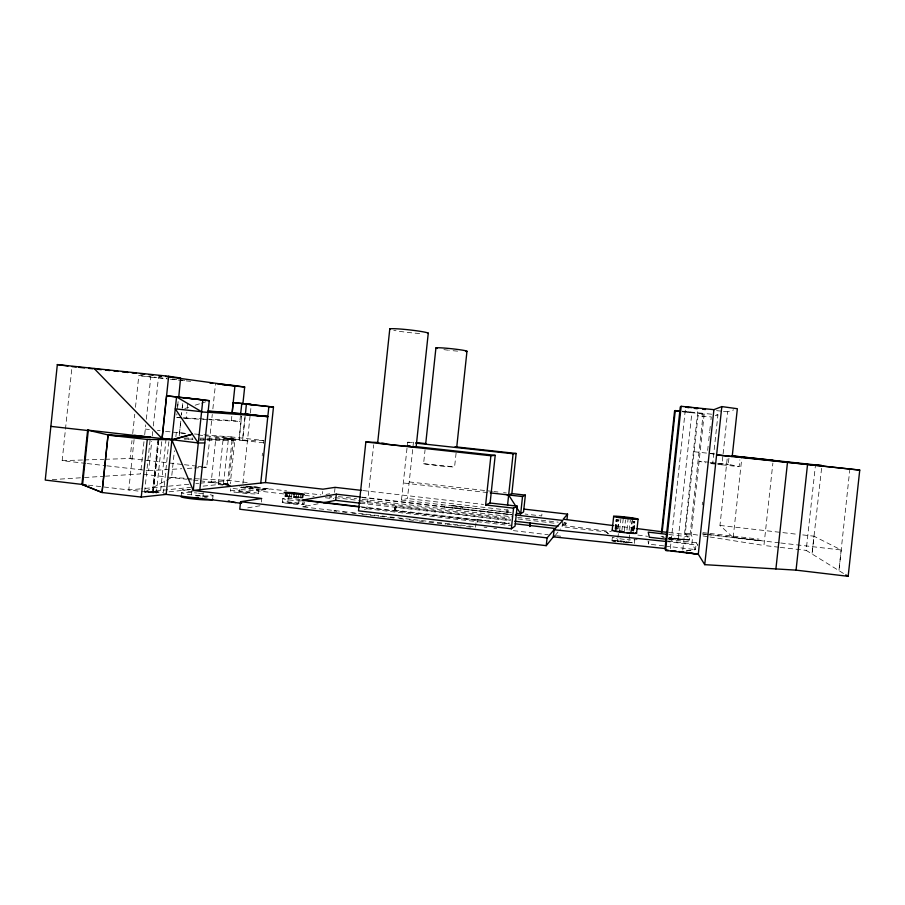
<?xml version="1.0" encoding="UTF-8"?>
<svg xmlns="http://www.w3.org/2000/svg" width="905" height="905" viewBox="0 0 905 905"><rect width="100%" height="100%" fill="white"/><g stroke="black" fill="none" stroke-linecap="round" stroke-linejoin="round"><path stroke-width="0.68" stroke-dasharray="4.53 3.39" d="M85.873 463.394L62.174 460.645L72.015 366.593M105.15 459.288L130.094 458.496L131.983 440.52M132.718 433.597L134.755 414.241M135.479 407.318L138.816 375.518L156.95 377.419M166.079 438.835L160.434 492.558L156.045 492.433L152.526 491.788L158.171 438.02M152.832 491.981L158.488 438.122M153.375 492.094L159.031 438.212M191.396 494.809L191.826 490.657M202.833 497.23L203.399 491.709M248.875 486.37L250.278 486.754L249.644 492.795L245.526 492.75L239.09 491.754L239.723 485.714M134.087 439.592L128.782 489.967L156.746 493.282M143.974 441.685L140.58 473.915L105.534 476.177M144.71 434.683L145.739 424.864M146.327 419.253L150.762 377.159L138.816 375.518M161.746 441.663L156.327 493.123L144.63 491.845L150.196 438.982M106.79 465.815L148.635 470.657L151.723 441.335M152.3 435.746L152.741 431.549M153.33 425.972L158.33 378.482M152.526 491.788L153.284 491.2L158.895 437.794M168.862 441.685L163.522 492.399L153.284 491.2L190.65 487.388M177.64 406.107L178.195 400.938M152.142 491.879L144.97 491.845L171.588 477.523L174.394 450.803M175.875 436.742L176.328 432.522L186.102 433.314M179.224 435.893L180.83 420.644L179.235 435.893M181.701 412.329L181.419 415.101L181.792 412.341M183.41 418.167L186.159 418.461L186.826 412.228M181.113 496.551L181.52 492.693M201.17 467.602L206.702 467.274L212.279 414.445M212.867 408.879L215.503 383.856M200.05 483.191L211.204 482.127L215.978 436.934L233.626 437.16L263.83 440.52L263.378 444.717M212.652 499.605L213.06 495.759M203.105 486.121L218.32 484.56L223.196 438.461L232.11 439.445L227.234 485.6M230.866 485.657L223.433 484.435L228.433 438.631L234.949 439.332L230.266 483.711M230.311 490.963L230.549 488.711M209.564 419.75L239.859 421.425L240.64 413.924M263.83 440.52L247.472 440.452L239.124 439.513L241.612 416.006L239.124 439.513L199.881 439.185L232.11 439.445M199.575 440.181L242.54 440.452L245.3 414.275M242.925 483.462L250.233 414.445M250.38 413.042L251.126 406.04M262.201 455.928L262.495 453.122M258.378 493.587L258.728 490.216M261.341 502.037L261.715 498.485M282.326 502.173L282.711 498.576M302.089 493.779L301.727 498.112L296.207 497.863L285.086 496.291L285.188 492.422M285.086 496.291L285.516 492.297M285.98 496.528L286.365 492.852M284.803 496.098L286.059 495.895L286.444 492.241M287.405 496.8L287.801 493.112M293.944 496.641L299.295 497.546L298.65 503.768L287.767 502.694L288.424 496.483L291.229 496.426M289.283 497.094L289.679 493.395M291.478 497.411L291.874 493.678M293.842 497.66L294.238 493.926M296.207 497.863L296.591 494.141M302.598 497.705L298.39 496.879L298.774 493.236M298.401 498.022L298.797 494.3M300.279 498.101L300.675 494.379M302.621 498.044L302.994 494.017M302.915 497.908L303.311 494.209M303.209 500.001L302.485 506.868L476.256 526.868M304.069 504.289L304.329 501.902M302.587 506.857L305.879 506.189L306.309 502.117M322.463 493.87L322.712 491.528M334.556 492.365L335.088 487.343M364.477 509.345L366.864 508.746L373.675 444.808M509.594 520.115L396.073 506.868C393.992 506.574 393.29 512.038 395.7 510.318L510.624 523.757M394.478 510.692L394.852 507.23M394.682 510.624L395.044 507.162M394.965 510.544L395.338 507.083M395.327 510.431L395.7 506.97M395.7 510.318L396.073 506.868M401.492 500.013L407.646 442.228L413.449 442.251L407.454 498.519L401.492 500.013L510.963 512.694M456.109 453.02L454.559 467.071L440.758 466.052L423.585 463.745L425.067 449.785M511.63 514.764L441.764 506.653L441.979 504.707M182.041 418.008L176.543 417.397L176.95 413.664M177.493 408.675L178.319 400.938M183.579 417.793L231.375 420.463L231.929 415.35M475.532 527.264L476.29 520.262L477.908 519.436L509.651 523.147M477.614 522.208L477.908 519.436M507.094 509.481L506.8 512.219L510.069 510.375L407.454 498.519M541.925 514.063L541.722 515.974L525.104 514.051M562.718 521.721L562.175 526.767L606.101 531.891L608.262 533.588M562.752 524.176L565.546 524.493L565.908 521.201L561.881 526.19M611.972 540.873L612.38 537.151M615.027 529.21L616.09 519.413M615.321 529.414L616.384 519.606M615.377 529.086L616.429 519.312M616.237 529.674L617.3 519.843M616.328 529.04L617.38 519.278M617.844 528.837L618.805 519.877M617.832 529.12L618.884 519.38M618.239 541.778L617.504 541.462L617.787 538.86M617.934 537.559L618.353 533.656M619.631 530.635L620.887 518.916M621.882 530.828L623.307 517.954M624.303 531.088L625.502 519.968M626.961 530.059L628.217 517.49M629.111 530.33L630.344 520.047M623.115 542.57L628.59 542.887L629.066 540.183M629.201 538.882L629.631 534.968M630.898 532.05L632.109 520.895M631.057 531.699L632.301 520.171M632.55 530.964L633.602 521.19M632.697 530.466L633.658 521.506M633.489 531.224L634.552 521.438M633.658 530.16L634.563 521.733M633.975 530.036L634.88 521.619M634.326 543.385L634.722 539.652L632.029 539.957A11.279 0.837 6.7 0 1 627.188 539.64M663.75 545.885L648.58 544.097L648.874 541.36M670.345 548.521L685.605 407.16M687.517 411.843L691.906 412.442L678.196 539.403L668.32 538.735L673.761 539.244M682.789 550.036L698.083 408.427M668.987 537.796L678.196 539.403L689.519 539.9L685.323 533.135L697.993 415.87L703.128 413.902L689.519 539.9L677.924 539.471M686.329 550.953L695.47 549.606L691.873 543.803L692.574 537.287L691.137 535.127L704.271 413.449L713.83 414.422M686.488 550.885L695.47 549.606L696.217 542.717L668.625 539.493M707.665 450.385L708.117 446.199M708.717 440.622L709.622 432.251M709.769 430.859L710.368 425.282M710.968 419.705L711.273 416.911L697.993 415.87M702.246 504.888L702.552 502.105M710.052 462.353L712.778 462.647L717.925 414.841L715.199 414.569M723.106 453.846L727.631 411.775L733.706 409.875M779.409 542.842L733.186 537.491L719.961 525.432L727.235 458.269M733.186 537.491L741.727 458.722M182.256 408.053L182.833 402.838L182.165 408.132M187.233 408.438L188.07 400.689M263.604 442.805L242.54 440.452L245.232 415.667M717.789 464.356L721.918 464.808L722.801 456.618M728.944 458.145L728.276 464.288L739.136 466.641L739.871 459.831M778.922 547.22L763.933 545.477L772.881 463.077M843.471 573.442L806.174 550.376L815.496 464.819M821.582 468.349L812.023 554.075L813.968 536.201L841.198 549.991L838.958 570.58L849.727 470.306M565.546 524.493L566.598 523.158L563.792 522.83M555.184 535.556L560.421 528.961M612.131 540.726L622.414 541.167L633.398 543L632.584 542.774M423.585 463.745L454.627 466.935M476.29 520.262L360.767 507.105M617.504 541.462L628.783 542.796M287.767 502.694L298.65 503.768M299.295 497.546L288.424 496.483M203.93 496.574L207.675 496.087A15.883 1.177 5.3 0 0 209.213 494.56M612.312 540.658L612.911 540.602M184.812 408.54L188.67 407.295M195.118 405.225L200.265 403.573M201.555 403.155L206.713 401.492M715.267 415.667L717.925 414.841M239.09 491.754L249.644 492.795M250.278 486.754L243.422 486.415M335.008 510.703L333.888 510.963L336.671 511.291M223.433 484.435L229.757 484.956M691.906 412.442L682.596 411.617M305.879 506.189L319.42 503.531M331.762 496.562L329.363 497.003L333.56 497.49M247.721 507.863L260.957 505.601M326.026 494.413L329.703 493.791M283.785 493.938L256.703 490.793L270.425 489.017L286.749 490.906M169.065 491.811L191.227 489.447M188.896 484.254L141.463 488.757M195.865 483.587L198.659 483.327M634.563 539.855L637.154 539.606M211.204 482.127L229.055 480.442L249.633 482.829M140.06 488.892L128.883 489.944L87.446 485.057M234.949 439.332L228.264 438.642M52.264 479.616L83.102 477.625M84.504 477.535L104.132 476.268M148.635 470.657L181.815 468.733M187.346 468.405L192.878 468.089M194.258 467.998L199.79 467.681M230.096 438.744L229.372 438.687M613.352 540.568L614.371 540.568M152.775 491.743L160.434 492.558M62.174 460.645L82.966 459.989M84.346 459.944L103.758 459.333M154.122 492.207L144.63 491.845L151.927 491.8M242.54 440.452L247.472 440.452M184.054 438.054L192.618 438.043M199.666 438.122L229.27 438.427L239.124 439.513M229.587 485.159L224.949 484.786M615.049 540.59L616.418 540.658M144.63 491.845L152.357 492.06M286.059 495.895L291.568 496.144M207.618 496.098L196.068 495.307A15.883 1.177 5.3 0 1 181.464 492.75A15.883 1.177 5.3 0 1 197.166 493.055M710.81 463.383L716.183 463.654M717.529 463.722L728.276 464.288L712.778 462.647M171.588 477.523L185.604 478.236M187.007 478.304L229.055 480.442L233.626 437.16L201.476 434.558M186.159 418.461L201.306 419.298M202.675 419.377L208.184 419.682M176.543 417.397L182.177 417.714M617.3 540.704L618.918 540.839M668.965 537.989L689.519 539.9L669.168 537.581M682.189 411.356L686.058 411.696M194.496 433.993L200.084 434.445M668.207 538.667L672.313 539.075M674.383 538.554L689.519 539.9M619.925 540.919L621.701 541.1M716.602 410.655L722.122 411.209M723.502 411.356L727.631 411.775M682.189 411.187L704.271 413.449M682.743 411.798L703.128 413.902M158.341 377.566L166.712 378.448M172.289 379.037L186.238 380.507M150.762 377.159L168.975 379.071M170.378 379.218L192.81 381.582M708.694 462.206L699.146 461.188L705.504 462.84M721.918 464.808L739.136 466.641M240.866 487.06L265.414 489.684L256.613 489.548L261.839 490.159M293.899 496.347L298.39 496.879M694.135 451.742L709.396 453.394M710.776 453.541L714.939 453.993M710.9 463.62L716.409 464.208M407.646 442.228L415.848 443.133M145.298 429.072L149.348 429.524M157.436 430.429L160.14 430.723M165.536 431.323L185.898 433.586M198.206 434.954L229.27 438.427M622.776 541.224L624.586 541.439M231.375 420.463L239.859 421.425M492.456 491.392L409.139 481.913M493.836 491.539L497.999 492.015M503.553 492.648L506.325 492.965M487.49 492.569L403.223 482.965M661.023 536.642L663.738 536.959M719.961 525.432L797.124 534.267M802.746 534.912L814.183 536.224M130.094 458.496L183.025 464.559M184.416 464.718L196.951 466.166M198.342 466.324L202.528 466.799M203.919 466.957L206.702 467.274M363.097 490.567L483.542 504.447M702.914 532.638L708.525 533.294M709.927 533.452L759.024 539.131M702.529 533.826L708.095 534.47M709.486 534.629L760.992 540.59M780.8 543L841.198 549.991M702.778 534.131L705.572 534.459M706.975 534.617L761.444 540.93M511.257 512.445L450.328 505.386A17.138 1.12 6.1 0 1 462.591 508.067A17.138 1.12 6.1 0 1 441.764 506.653M87.276 463.552L105.399 465.656M669.089 532.57L691.137 535.127M361.491 497.094L511.11 514.447M361.853 497.512L511.393 514.877M780.28 547.378L806.174 550.376M669.021 534.55L692.574 537.287M338.357 496.619L356.559 498.734M362.158 499.39L511.981 516.812M517.581 517.456L558.193 522.174M143.273 474.231L166.192 476.901M167.538 477.059L186.611 479.277M187.98 479.435L192.086 479.91M193.444 480.069L198.908 480.702M200.276 480.86L230.085 484.322L224.485 483.677M248.23 486.438L270.425 489.017M304.453 492.965L320.97 494.888M334.952 497.648L357.317 500.261M358.708 500.42L509.651 517.988M518.033 518.961L557.163 523.52M218.32 484.56L224.689 485.306M304.951 495.363L314.171 496.438M325.393 497.75L333.821 498.734M360.473 501.834L510.612 519.334M360.416 503.214L510.567 520.726M668.32 541.043L691.873 543.803M665.775 541.428L697.879 545.206L696.217 542.717M360.439 506.698L510.171 524.233M366.864 508.746L510.839 525.624M665.13 546.043L695.47 549.606M484.13 527.185L486.913 527.513M493.881 528.339L496.664 528.667M513.384 530.635L548.215 534.731M556.564 535.715L560.727 536.201M342.26 511.959L346.457 512.445M352.034 513.112L356.231 513.599M361.819 514.255L368.799 515.081M370.19 515.25L378.573 516.235M379.976 516.404L388.347 517.389M389.75 517.558L393.935 518.045M399.524 518.701L403.709 519.198M409.298 519.855L413.495 520.352M419.072 521.009L423.269 521.506M428.857 522.162L435.837 522.988M437.228 523.147L445.611 524.142M447.013 524.3L455.385 525.296M456.787 525.454L460.973 525.952M466.561 526.608L470.747 527.106M204.541 497.479L207.211 497.795M246.895 486.415L269.305 489.164M614.789 525.76L635.706 528.407M562.525 525.386L611.327 531.654M637.821 535.059L647.573 536.314M241.069 487.399L247.981 488.304M625.649 541.575L627.369 541.823M709.905 453.518L713.706 454.027M196.068 495.307L204.213 496.54M670.876 538.894L668.467 538.486M628.364 541.971L629.88 542.231M685.323 533.135L697.619 535.07M703.083 535.93L708.547 536.778M709.916 536.993L763.933 545.477M153.284 491.2L157.708 491.992M630.728 542.378L631.939 542.627M662.189 536.869L664.519 537.298M211.442 482.173L223.795 484.582M154.223 491.381L156.904 491.913M614.28 541.62L615.479 541.869L612.843 541.258M229.033 438.733L228.433 438.721L234.587 439.242M153.601 491.313L154.879 491.766M606.101 531.891L608.228 533.622M648.059 541.36L648.58 544.097M624.292 539.346A11.279 0.837 6.7 0 1 616.124 538.181M614.201 537.785A11.279 0.837 6.7 0 1 612.923 537.434M198.523 493.18A15.883 1.177 5.3 0 1 206.159 494.085M301.274 500.951A10.928 0.792 5.6 0 1 285.889 499.458A10.928 0.792 5.6 0 1 285.889 498.338A10.928 0.792 5.6 0 1 301.274 499.832M240.787 487.625A14.107 0.939 5.5 0 1 257.303 489.696A14.107 0.939 5.5 0 1 252.97 490.465A14.107 0.939 5.5 0 1 234.972 488.666L232.664 488.248A14.107 0.939 5.5 0 1 230.662 487.58M253.694 486.392A13.756 0.894 5.5 0 1 257.416 487.806A13.756 0.894 5.5 0 1 242.631 486.901M419.637 333.493A19.48 1.346 6.3 0 1 393.788 330.359M457.625 351.14A15.702 0.916 6.1 0 1 449.717 350.359M448.394 350.201A15.702 0.916 6.1 0 1 443.393 349.556M618.963 530.387A12.308 0.848 6.7 0 1 620.932 530.568M192.426 491.777A15.498 1.109 5.3 0 1 182.177 489.831A15.498 1.109 5.3 0 1 191.023 489.582M192.935 439.129L184.541 439.061L192.878 439.129M285.528 503.078A10.928 0.815 5.6 0 0 303.707 504.47A10.928 0.815 5.6 0 0 290.358 502.162A10.928 0.815 5.6 0 0 285.528 503.078M234.78 492.094A14.095 0.984 5.5 0 0 258.027 493.802A14.095 0.984 5.5 0 0 240.221 490.951A14.095 0.984 5.5 0 0 234.78 492.094"/><path stroke-width="1.36" d="M162.04 438.88L168.635 376.265L57.332 364.591L45.25 480.069L86.066 484.899M515.307 514.934L562.853 520.454L554.098 529.742L553.34 536.857L546.235 545.67L239.78 509.232L240.583 501.709L261.715 498.485L193.251 490.442L171.893 440.011L192.358 434.219L171.859 439.683L87.638 430.113L81.925 484.413L102.084 492.512L141.27 497.094L166.169 494.39L241.601 503.304M88.305 430.237L82.593 484.639L102.084 492.512L108.046 434.92L87.638 430.113M141.27 497.094L147.266 439.445L171.859 439.683L198.263 442.964L204.779 442.964M162.244 437.058L166.577 395.824L209.281 400.666L199.847 489.718M250.233 414.445L232.099 412.816L234.972 385.632L216.917 383.731M101.993 492.422L108.046 435.124L150.377 437.206L134.528 435.384M94.086 368.448L161.837 438.348L171.939 439.615L166.169 494.39L163.703 494.073M234.972 385.632L244.678 387.035L242.925 403.562L251.319 404.501L246.386 404.184L245.391 414.286L267.79 416.707L268.876 406.594L273.48 407.046L265.482 482.546L193.251 490.442L202.856 399.806L183.398 397.623M260.764 483.055L267.79 416.707M294.023 495.137L294.283 492.716C329.239 497.705 259.192 490.804 294.283 492.716M323.481 502.728L335.665 500.341L336.321 494.175L360.088 496.935M378.154 442.477L365.846 442.002L358.516 510.85L511.348 528.814L515.035 526.11L517.185 506.121L490.103 503.022L485.623 504.956L490.895 455.758L495.205 455.351L490.103 503.022M428.269 333.153L416.119 447.059L394.184 445.102L377.656 442.975L389.784 328.934M425.667 444.208L435.927 347.882M456.708 447.443L466.957 351.411M490.272 492.886L508.644 494.978L511.868 493.587L516.144 453.462L455.079 446.787M243.049 403.585L233.185 402.578L232.212 412.793L208.241 411.028M507.535 505.375L513.101 453.756L516.144 453.462M511.348 528.814L513.554 508.169L517.185 506.121M522.524 496.551L508.644 494.978L520.68 513.825L523.554 511.936L525.364 495.126L522.524 496.551L520.68 513.825L516.517 513.339M529.708 526.529L530.387 522.751M529.878 526.371L530.307 522.819M546.235 545.67L547.073 537.898L554.098 529.742L665.775 541.428M567.005 519.289L567.559 514.131L524.153 509.13M612.165 530.307L613.681 516.325M636.566 533.249L638.082 519.21A12.308 0.713 6.6 0 0 620.321 516.495A12.308 0.713 6.6 0 0 619.212 517.615A12.308 0.713 6.6 0 0 638.082 519.21M661.476 532.457L674.587 410.961L679.429 410.893M667.709 532.412L662.2 531.778L675.288 410.474M686.182 552.469L698.287 554.233L665.639 550.387L665.005 548.532L680.289 406.945L681.182 406.311L713.909 409.66L721.828 406.583L737.349 408.721L732.202 456.516L716.636 454.887L859.75 470.091L848.155 576.315L796.049 570.139L704.735 564.663L698.287 554.233L713.909 409.66M668.229 550.545L665.639 550.387L681.182 406.311M704.735 564.663L721.828 406.583M240.64 413.924L241.793 403.528L233.309 402.589M775.902 568.94L787.486 462.376M796.049 570.139L807.543 464.491M171.859 439.683L176.577 396.933L166.712 395.847M245.3 414.275L267.812 416.549L208.014 412.261M251.319 404.501L246.386 404.184L268.876 406.594M554.889 535.93L553.34 536.857L665.005 548.532M567.559 514.131L563.193 519.21L613.398 525.579M359.364 506.936L301.897 500.205L336.321 494.175M198.229 497.298L194.609 497.75M665.639 550.387L668.297 550.331M670.809 550.704L676.307 551.168M201.544 411.911L208.003 412.375M207.641 411.3L240.673 413.766M694.972 408.279L698.083 408.427L694.95 407.929M381.797 443.111L384.195 443.314M691.805 407.589L685.605 407.16L688.75 407.657M694.282 408.37L697.076 408.653M702.676 409.23L705.47 409.513M674.587 410.961L678.659 411.379M626.679 532.626L633.342 532.626M72.015 366.593L76.212 367.034M79.007 367.328L84.595 367.916M88.781 368.358L92.966 368.799M97.163 369.24L101.349 369.681M105.546 370.111L109.731 370.552M113.928 370.993L118.114 371.435M122.299 371.876L127.888 372.464M132.085 372.905L136.27 373.346M140.467 373.788L144.653 374.218M148.85 374.659L153.036 375.1M161.373 375.982L158.624 375.688L161.395 376.084M165.491 376.412L234.949 385.903M209.949 382.996L212.743 383.29M222.245 384.682L244.678 387.035M731.704 455.916L821.876 465.577L815.496 464.819M731.579 455.792L773.187 460.283M732.224 456.244L859.75 470.091M241.793 403.528L246.432 404.037M251.273 404.637L273.48 407.046M245.402 414.185L267.812 416.549M416.221 442.545L425.938 443.608M513.101 453.756L415.848 443.133M407.42 445.701L410.203 446.007M415.78 446.618L495.205 455.351M365.846 442.002L490.895 455.758M108.046 435.124L147.266 439.445M50.884 426.391L87.593 430.497M161.837 438.348L171.939 439.615M511.868 493.587L525.364 495.126M361.695 490.408L335.088 487.343L322.961 489.186L265.482 482.546M485.623 504.956L513.554 508.169M667.641 534.391L648.24 532.14L649.326 537.242L665.876 539.176M335.665 500.341L360.416 503.214M514.73 521.212L557.989 526.28M515.171 523.791L555.195 528.475M303.209 500.001L359.047 506.54M240.583 501.709L547.073 537.898M228.275 500.906L229.7 501.076M178.738 397.069L180.604 377.996L168.635 376.265M624.246 532.095L621.418 531.721M624.224 532.366L619.506 531.721M637.109 528.588L662.2 531.778M209.281 400.666L176.577 396.933L201.566 411.696L175.276 408.845L198.263 442.964M57.332 364.591L68.011 366.05M678.863 551.53L698.287 554.233M680.798 551.677L683.49 552.073M673.207 550.715L674.7 550.953M617.561 531.393L615.174 530.816M231.997 501.743L235.73 502.58M845.813 574.879L848.155 576.315M506.981 494.797L508.553 495.782M108.136 435.011L150.343 437.59M212.381 499.266A15.883 1.222 5.2 0 1 195.627 499.209A15.883 1.222 5.2 0 1 182.018 496.325M389.863 329.296A19.48 1.346 6.3 0 1 409.037 329.85A19.48 1.346 6.3 0 1 428.178 333.493M437.217 348.482A15.702 0.916 6.1 0 1 451.188 348.685A15.702 0.916 6.1 0 1 465.928 351.525M635.253 532.66A12.308 0.848 6.7 0 1 625.185 532.728A12.308 0.848 6.7 0 1 612.809 530.16M635.186 518.814L616.384 516.619L635.186 518.814"/></g></svg>
